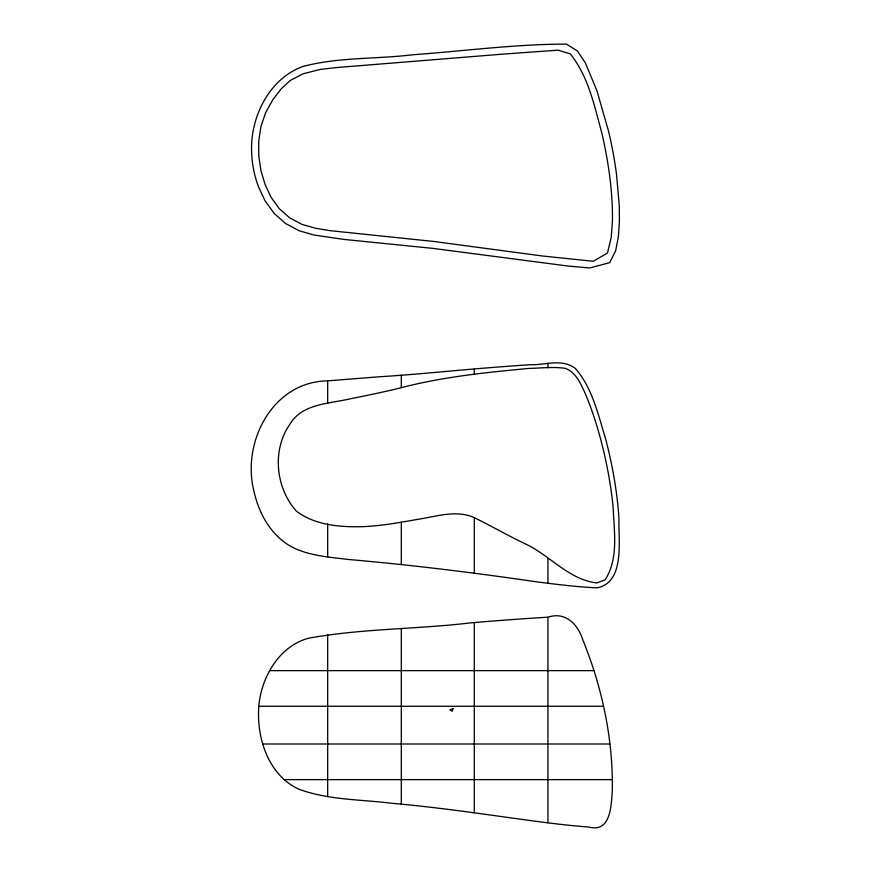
<?xml version="1.0" encoding="UTF-8"?>
<svg xmlns="http://www.w3.org/2000/svg" width="871" height="871" viewBox="0 0 871 871"><rect width="100%" height="100%" fill="white"/><g stroke="black" fill="none" stroke-linecap="round" stroke-linejoin="round"><path stroke-width="1.31" d="M258.807 706.272C256.368 737.813 268.279 775.31 299.036 789.278C328.694 800.133 361.084 799.404 392.102 803.323C438.864 807.363 485.278 814.429 531.767 820.754C550.701 823.226 569.645 825.675 588.698 827.015C610.821 833.068 611.137 805.762 612.291 791.314C613.293 739.762 602.362 688.079 583.026 640.403C578.061 624.572 565.834 611.213 547.924 617.212C522.186 618.715 496.481 620.664 470.786 622.852C416.774 629.319 361.813 628.481 308.312 638.258C278.97 646.413 261.235 677.344 258.807 706.272L603.451 706.272M401.313 387.682C384.253 391.906 367.05 395.488 349.815 398.896C328.498 403.915 301.769 403.545 289.466 424.852C271.817 450.655 275.791 488.304 296.478 511.201C314.779 525.169 340.006 527.303 362.478 526.661C381.683 525.953 400.584 522.339 419.474 519.062C437.427 516.209 456.731 509.687 474.292 517.646C491.995 526.367 509.121 536.242 526.977 544.669C550.668 556.329 569.003 579.465 596.657 582.971L605.051 579.901C618.835 558.725 614.066 531.245 613.14 507.281C610.702 482.621 605.933 458.2 599.313 434.324C595.176 419.626 590.342 405.091 584.147 391.123C579.89 382.162 575.274 371.982 565.279 368.335C553.248 366.604 541.054 368.128 528.947 368.422C486.138 372.407 442.925 376.827 401.313 387.682L401.313 375.151M327.681 380.867C272.656 381.552 241.387 442.196 253.973 491.266C259.079 514.521 272.111 537.614 294.322 548.186C311.121 555.948 329.826 557.157 347.932 559.422C410.698 564.887 473.214 572.574 535.545 581.686C556.036 584.299 576.569 586.945 597.223 587.838C625.498 582.133 618.16 539.846 618.965 518.539C617.191 491.582 612.422 464.874 605.585 438.755C598.127 414.52 592.4 388.052 575.393 368.487C562.209 358.21 545.192 365.232 530.025 364.731C513.64 365.809 497.276 367.061 480.912 368.4C446.529 371.22 412.201 374.791 377.764 376.882L327.681 380.867L327.681 403.371M269.803 670.637L594.109 670.637M262.77 743.997L609.961 743.997M284.153 779.632L612.487 779.632M547.924 363.632L547.924 367.725M547.924 558.344L547.924 583.265M547.924 617.212L547.924 822.834M474.292 368.956L474.292 374.334M474.292 517.646L474.292 573.26M474.292 622.558L474.292 812.817M401.313 522.175L401.313 564.626M401.313 628.742L401.313 804.216M327.681 523.7L327.681 556.907M327.681 634.513L327.681 796.453M619.412 221.245L618.377 236.629L615.688 250.652L609.711 262.661L589.689 267.952L568.24 266.069L433.301 248.42L344.099 239.438L313.974 235.028L299.221 230.782L285.546 223.499L274.115 213.373L265.111 200.863L258.513 186.873A111.51 110.563 -5.9 0 1 251.806 140.884C254.31 109.822 272.449 77.421 302.868 66.501C338.536 56.985 376.087 59.239 412.506 54.786C463.764 51.084 515.011 44.16 566.411 44.094L577.473 51.019L585.41 63.017L596.94 90.747L608.709 131.771A432.234 432.234 0 0 1 616.537 174.505L619.27 205.556L619.412 221.245M612.433 221.267L611.202 237.369L607.479 253.036L593.227 261.278L542.437 255.998L433.889 241.474L330.109 230.663L315.596 228.256L301.932 224.38L289.597 217.804L279.232 208.637L271.023 197.205L265.013 184.271L260.919 170.509L258.785 156.159L258.709 141.516L260.865 126.763L265.611 112.675L272.808 99.784L281.235 88.744L290.228 80.513L303.13 73.795L320.027 69.473L335.618 67.644L503.645 54.056L558.104 50.17L570.265 53.882C588.48 76.463 594.37 105.99 601.926 133.361C608.491 162.18 612.868 191.653 612.433 221.267M452.92 708.656L452.212 711.226L449.828 709.854L452.92 708.656"/></g></svg>
